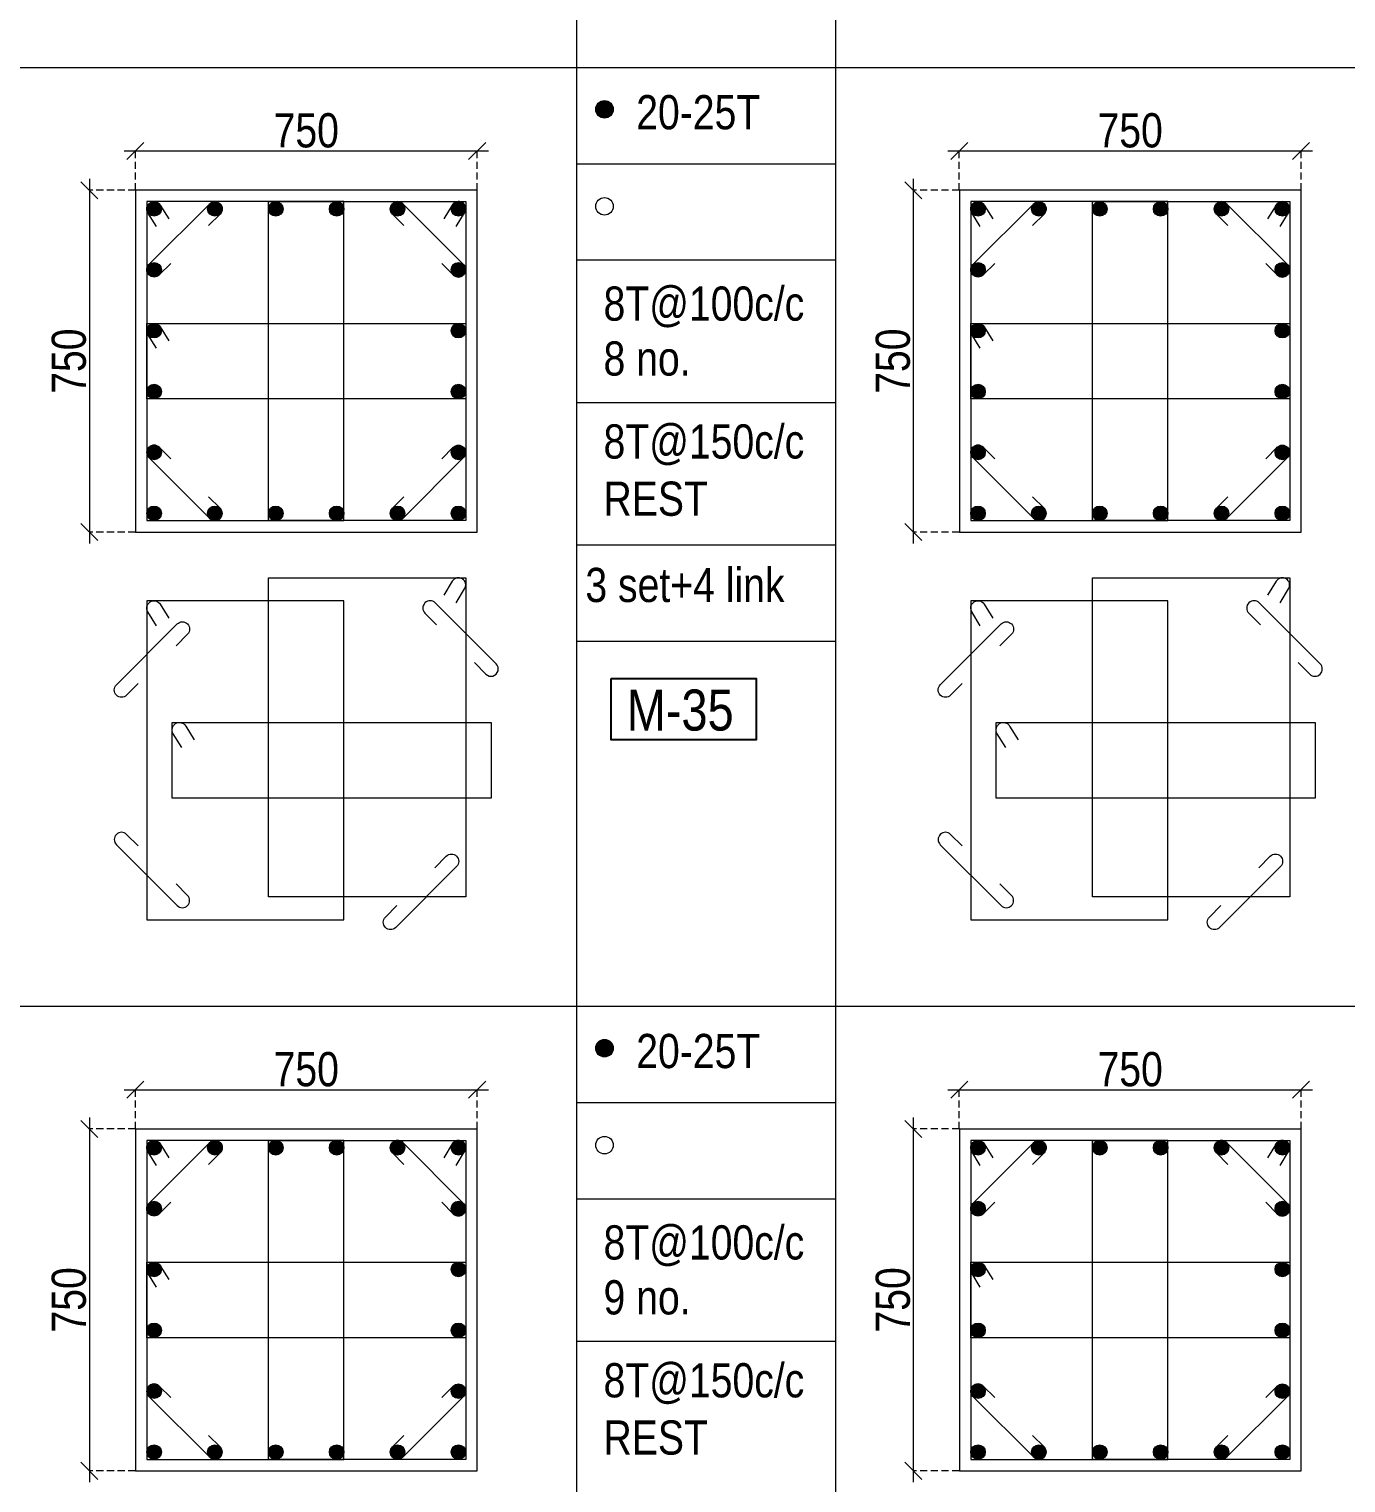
# Model space of a CAD drawing. Header units: millimetres. Extents: x 1112055 to 3390982, y -148532 to 766891.
# Drawn here: x 2195859 to 2207420, y 345047 to 357806 of the extents above; entities that cross this region are included whole.
import ezdxf
from ezdxf.enums import TextEntityAlignment as Align

# ---------------------------------------------------------------- set-up
doc = ezdxf.new("R2010")
doc.units = ezdxf.units.MM
doc.header["$PDMODE"] = 35
doc.header["$PDSIZE"] = -25
doc.linetypes.add('DASHED2', pattern=[0.375, 0.25, -0.125])
doc.linetypes.add('Hidden', pattern=[9.525, 6.35, -3.175])
for name, color, linetype, lineweight in [('B COL. SIZE DIM', 220, 'Continuous', 25), ('B COLSCH', 204, 'Continuous', 20), ('B COLUMN', 1, 'Hidden', 9), ('B STEEL', 34, 'Continuous', 15)]:
    doc.layers.add(name, color=color, linetype=linetype, lineweight=lineweight)
doc.layers.add('B TEXT', color=7, linetype='Continuous')
doc.styles.add('dim inside', font='romans.shx', dxfattribs={"width": 0.8, "height": 125})
doc.styles.add('SWINC', font='swissc.ttf')
doc.dimstyles.new('dim inside', dxfattribs={"dimtxt": 125, "dimasz": 100, "dimexe": 0, "dimexo": 0, "dimgap": 10, "dimtad": 0, "dimdec": 0, "dimzin": 0, "dimdsep": 46, "dimtxsty": 'dim inside', "dimblk": 'SMALL', "dimcen": 0.09, "dimadec": 0, "dimazin": 0, "dimtfac": 1, "dimtdec": 0, "dimtofl": 0, "dimtmove": 0, "dimatfit": 3, "dimfxl": 1, "dimtolj": 1, "dimtzin": 0, "dimarcsym": 2})

# ---------------------------------------------------------------- blocks, each defined once
blk = doc.blocks.new('_Oblique')
at = {"color": 0, "linetype": 'ByBlock', "lineweight": -2}
blk.add_line((-0.5, -0.5), (0.5, 0.5), dxfattribs=at)
blk = doc.blocks.new('*D1192')
at = {"layer": 'B COL. SIZE DIM', "color": 250, "lineweight": 9, "ltscale": 250, "transparency": 16777216}
blk.add_line((2196693, 348498), (2199893, 348498), dxfattribs=at)
at = {"layer": 'B COL. SIZE DIM', "color": 250, "linetype": 'DASHED2', "lineweight": 9, "ltscale": 250, "transparency": 16777216}
for p, q in [((2196793, 348153), (2196793, 348498)), ((2199793, 348153), (2199793, 348498))]:
    blk.add_line(p, q, dxfattribs=at)
at = {"layer": 'Defpoints', "color": 0, "ltscale": 250, "transparency": 16777216}
for p in [(2199793, 348498), (2196793, 348153), (2199793, 348153)]:
    blk.add_point(p, dxfattribs=at)
at = {"layer": 'B COL. SIZE DIM', "color": 250, "lineweight": 9, "ltscale": 250, "transparency": 16777216, "xscale": 150, "yscale": 150, "zscale": 150, "rotation": 180}
blk.add_blockref('_Oblique', (2196793, 348498), dxfattribs=at)
at = {"layer": 'B COL. SIZE DIM', "color": 250, "lineweight": 9, "ltscale": 250, "transparency": 16777216, "xscale": 150, "yscale": 150, "zscale": 150}
blk.add_blockref('_Oblique', (2199793, 348498), dxfattribs=at)
at = {"layer": 'B COL. SIZE DIM', "color": 6, "ltscale": 250, "transparency": 16777216, "insert": (2198293, 348676), "char_height": 300, "attachment_point": 5, "style": 'SWINC'}
blk.add_mtext('\\A1;750', dxfattribs=at)
blk = doc.blocks.new('*D1193')
at = {"layer": 'B COL. SIZE DIM', "color": 250, "lineweight": 9, "ltscale": 250, "transparency": 16777216}
blk.add_line((2196389, 348253), (2196389, 345053), dxfattribs=at)
at = {"layer": 'B COL. SIZE DIM', "color": 250, "linetype": 'DASHED2', "lineweight": 9, "ltscale": 250, "transparency": 16777216}
for p, q in [((2196793, 348153), (2196389, 348153)), ((2196793, 345153), (2196389, 345153))]:
    blk.add_line(p, q, dxfattribs=at)
at = {"layer": 'Defpoints', "color": 0, "ltscale": 250, "transparency": 16777216}
for p in [(2196793, 348153), (2196389, 345153), (2196793, 345153)]:
    blk.add_point(p, dxfattribs=at)
at = {"layer": 'B COL. SIZE DIM', "color": 250, "lineweight": 9, "ltscale": 250, "transparency": 16777216, "xscale": 150, "yscale": 150, "zscale": 150}
for p, rotation in [((2196389, 348153), 90), ((2196389, 345153), 270)]:
    blk.add_blockref('_Oblique', p, dxfattribs=dict(at, rotation=rotation))
at = {"layer": 'B COL. SIZE DIM', "color": 6, "ltscale": 250, "transparency": 16777216, "insert": (2196210, 346653), "char_height": 300, "attachment_point": 5, "rotation": 90, "style": 'SWINC'}
blk.add_mtext('\\A1;750', dxfattribs=at)
blk = doc.blocks.new('*D1202')
at = {"layer": 'B COL. SIZE DIM', "color": 250, "lineweight": 9, "ltscale": 250, "transparency": 16777216}
blk.add_line((2196693, 356737), (2199893, 356737), dxfattribs=at)
at = {"layer": 'B COL. SIZE DIM', "color": 250, "linetype": 'DASHED2', "lineweight": 9, "ltscale": 250, "transparency": 16777216}
for p, q in [((2196793, 356392), (2196793, 356737)), ((2199793, 356392), (2199793, 356737))]:
    blk.add_line(p, q, dxfattribs=at)
at = {"layer": 'Defpoints', "color": 0, "ltscale": 250, "transparency": 16777216}
for p in [(2199793, 356737), (2196793, 356392), (2199793, 356392)]:
    blk.add_point(p, dxfattribs=at)
at = {"layer": 'B COL. SIZE DIM', "color": 250, "lineweight": 9, "ltscale": 250, "transparency": 16777216, "xscale": 150, "yscale": 150, "zscale": 150, "rotation": 180}
blk.add_blockref('_Oblique', (2196793, 356737), dxfattribs=at)
at = {"layer": 'B COL. SIZE DIM', "color": 250, "lineweight": 9, "ltscale": 250, "transparency": 16777216, "xscale": 150, "yscale": 150, "zscale": 150}
blk.add_blockref('_Oblique', (2199793, 356737), dxfattribs=at)
at = {"layer": 'B COL. SIZE DIM', "color": 6, "ltscale": 250, "transparency": 16777216, "insert": (2198293, 356916), "char_height": 300, "attachment_point": 5, "style": 'SWINC'}
blk.add_mtext('\\A1;750', dxfattribs=at)
blk = doc.blocks.new('*D1203')
at = {"layer": 'B COL. SIZE DIM', "color": 250, "lineweight": 9, "ltscale": 250, "transparency": 16777216}
blk.add_line((2196389, 356492), (2196389, 353292), dxfattribs=at)
at = {"layer": 'B COL. SIZE DIM', "color": 250, "linetype": 'DASHED2', "lineweight": 9, "ltscale": 250, "transparency": 16777216}
for p, q in [((2196793, 356392), (2196389, 356392)), ((2196793, 353392), (2196389, 353392))]:
    blk.add_line(p, q, dxfattribs=at)
at = {"layer": 'Defpoints', "color": 0, "ltscale": 250, "transparency": 16777216}
for p in [(2196793, 356392), (2196389, 353392), (2196793, 353392)]:
    blk.add_point(p, dxfattribs=at)
at = {"layer": 'B COL. SIZE DIM', "color": 250, "lineweight": 9, "ltscale": 250, "transparency": 16777216, "xscale": 150, "yscale": 150, "zscale": 150}
for p, rotation in [((2196389, 356392), 90), ((2196389, 353392), 270)]:
    blk.add_blockref('_Oblique', p, dxfattribs=dict(at, rotation=rotation))
at = {"layer": 'B COL. SIZE DIM', "color": 6, "ltscale": 250, "transparency": 16777216, "insert": (2196210, 354892), "char_height": 300, "attachment_point": 5, "rotation": 90, "style": 'SWINC'}
blk.add_mtext('\\A1;750', dxfattribs=at)
blk = doc.blocks.new('*D1224')
at = {"layer": 'B COL. SIZE DIM', "color": 250, "lineweight": 9, "ltscale": 250, "transparency": 16777216}
blk.add_line((2203926, 348498), (2207126, 348498), dxfattribs=at)
at = {"layer": 'B COL. SIZE DIM', "color": 250, "linetype": 'DASHED2', "lineweight": 9, "ltscale": 250, "transparency": 16777216}
for p, q in [((2204026, 348153), (2204026, 348498)), ((2207026, 348153), (2207026, 348498))]:
    blk.add_line(p, q, dxfattribs=at)
at = {"layer": 'Defpoints', "color": 0, "ltscale": 250, "transparency": 16777216}
for p in [(2207026, 348498), (2204026, 348153), (2207026, 348153)]:
    blk.add_point(p, dxfattribs=at)
at = {"layer": 'B COL. SIZE DIM', "color": 250, "lineweight": 9, "ltscale": 250, "transparency": 16777216, "xscale": 150, "yscale": 150, "zscale": 150, "rotation": 180}
blk.add_blockref('_Oblique', (2204026, 348498), dxfattribs=at)
at = {"layer": 'B COL. SIZE DIM', "color": 250, "lineweight": 9, "ltscale": 250, "transparency": 16777216, "xscale": 150, "yscale": 150, "zscale": 150}
blk.add_blockref('_Oblique', (2207026, 348498), dxfattribs=at)
at = {"layer": 'B COL. SIZE DIM', "color": 6, "ltscale": 250, "transparency": 16777216, "insert": (2205526, 348676), "char_height": 300, "attachment_point": 5, "style": 'SWINC'}
blk.add_mtext('\\A1;750', dxfattribs=at)
blk = doc.blocks.new('*D1225')
at = {"layer": 'B COL. SIZE DIM', "color": 250, "lineweight": 9, "ltscale": 250, "transparency": 16777216}
blk.add_line((2203622, 348253), (2203622, 345053), dxfattribs=at)
at = {"layer": 'B COL. SIZE DIM', "color": 250, "linetype": 'DASHED2', "lineweight": 9, "ltscale": 250, "transparency": 16777216}
for p, q in [((2204026, 348153), (2203622, 348153)), ((2204026, 345153), (2203622, 345153))]:
    blk.add_line(p, q, dxfattribs=at)
at = {"layer": 'Defpoints', "color": 0, "ltscale": 250, "transparency": 16777216}
for p in [(2204026, 348153), (2203622, 345153), (2204026, 345153)]:
    blk.add_point(p, dxfattribs=at)
at = {"layer": 'B COL. SIZE DIM', "color": 250, "lineweight": 9, "ltscale": 250, "transparency": 16777216, "xscale": 150, "yscale": 150, "zscale": 150}
for p, rotation in [((2203622, 348153), 90), ((2203622, 345153), 270)]:
    blk.add_blockref('_Oblique', p, dxfattribs=dict(at, rotation=rotation))
at = {"layer": 'B COL. SIZE DIM', "color": 6, "ltscale": 250, "transparency": 16777216, "insert": (2203444, 346653), "char_height": 300, "attachment_point": 5, "rotation": 90, "style": 'SWINC'}
blk.add_mtext('\\A1;750', dxfattribs=at)
blk = doc.blocks.new('*D1214')
at = {"layer": 'B COL. SIZE DIM', "color": 250, "lineweight": 9, "ltscale": 250, "transparency": 16777216}
blk.add_line((2203926, 356737), (2207126, 356737), dxfattribs=at)
at = {"layer": 'B COL. SIZE DIM', "color": 250, "linetype": 'DASHED2', "lineweight": 9, "ltscale": 250, "transparency": 16777216}
for p, q in [((2204026, 356392), (2204026, 356737)), ((2207026, 356392), (2207026, 356737))]:
    blk.add_line(p, q, dxfattribs=at)
at = {"layer": 'Defpoints', "color": 0, "ltscale": 250, "transparency": 16777216}
for p in [(2207026, 356737), (2204026, 356392), (2207026, 356392)]:
    blk.add_point(p, dxfattribs=at)
at = {"layer": 'B COL. SIZE DIM', "color": 250, "lineweight": 9, "ltscale": 250, "transparency": 16777216, "xscale": 150, "yscale": 150, "zscale": 150, "rotation": 180}
blk.add_blockref('_Oblique', (2204026, 356737), dxfattribs=at)
at = {"layer": 'B COL. SIZE DIM', "color": 250, "lineweight": 9, "ltscale": 250, "transparency": 16777216, "xscale": 150, "yscale": 150, "zscale": 150}
blk.add_blockref('_Oblique', (2207026, 356737), dxfattribs=at)
at = {"layer": 'B COL. SIZE DIM', "color": 6, "ltscale": 250, "transparency": 16777216, "insert": (2205526, 356916), "char_height": 300, "attachment_point": 5, "style": 'SWINC'}
blk.add_mtext('\\A1;750', dxfattribs=at)
blk = doc.blocks.new('*D1215')
at = {"layer": 'B COL. SIZE DIM', "color": 250, "lineweight": 9, "ltscale": 250, "transparency": 16777216}
blk.add_line((2203622, 356492), (2203622, 353292), dxfattribs=at)
at = {"layer": 'B COL. SIZE DIM', "color": 250, "linetype": 'DASHED2', "lineweight": 9, "ltscale": 250, "transparency": 16777216}
for p, q in [((2204026, 356392), (2203622, 356392)), ((2204026, 353392), (2203622, 353392))]:
    blk.add_line(p, q, dxfattribs=at)
at = {"layer": 'Defpoints', "color": 0, "ltscale": 250, "transparency": 16777216}
for p in [(2204026, 356392), (2203622, 353392), (2204026, 353392)]:
    blk.add_point(p, dxfattribs=at)
at = {"layer": 'B COL. SIZE DIM', "color": 250, "lineweight": 9, "ltscale": 250, "transparency": 16777216, "xscale": 150, "yscale": 150, "zscale": 150}
for p, rotation in [((2203622, 356392), 90), ((2203622, 353392), 270)]:
    blk.add_blockref('_Oblique', p, dxfattribs=dict(at, rotation=rotation))
at = {"layer": 'B COL. SIZE DIM', "color": 6, "ltscale": 250, "transparency": 16777216, "insert": (2203444, 354892), "char_height": 300, "attachment_point": 5, "rotation": 90, "style": 'SWINC'}
blk.add_mtext('\\A1;750', dxfattribs=at)

msp = doc.modelspace()

# ---------------------------------------------------------------- hatches: boundary and pattern name
at = {"layer": 'B STEEL', "lineweight": 9, "ltscale": 0.5}
h = msp.add_hatch(color=34, dxfattribs=at)
edge = h.paths.add_edge_path()
edge.add_arc((2200911.2, 357101.6), 76.8, 0, 360)
h = msp.add_hatch(color=34, dxfattribs=at)
edge = h.paths.add_edge_path()
edge.add_arc((2196956.8, 356228.4), 64, 0, 360)
at = {"layer": 'B STEEL'}
h = msp.add_hatch(color=34, dxfattribs=at)
edge = h.paths.add_edge_path()
edge.add_arc((2197491.2, 356228.4), 64, 0, 360)
h = msp.add_hatch(color=34, dxfattribs=at)
edge = h.paths.add_edge_path()
edge.add_arc((2198025.6, 356228.4), 64, 0, 360)
h = msp.add_hatch(color=34, dxfattribs=at)
edge = h.paths.add_edge_path()
edge.add_arc((2198560, 356228.4), 64, 0, 360)
h = msp.add_hatch(color=34, dxfattribs=at)
edge = h.paths.add_edge_path()
edge.add_arc((2199094.4, 356228.4), 64, 0, 360)
at = {"layer": 'B STEEL', "lineweight": 9, "ltscale": 0.5}
h = msp.add_hatch(color=34, dxfattribs=at)
edge = h.paths.add_edge_path()
edge.add_arc((2199628.8, 356228.4), 64, 180, 540, ccw=False)
h = msp.add_hatch(color=34, dxfattribs=at)
edge = h.paths.add_edge_path()
edge.add_arc((2204190.3, 356228.4), 64, 0, 360)
at = {"layer": 'B STEEL'}
h = msp.add_hatch(color=34, dxfattribs=at)
edge = h.paths.add_edge_path()
edge.add_arc((2204724.7, 356228.4), 64, 0, 360)
h = msp.add_hatch(color=34, dxfattribs=at)
edge = h.paths.add_edge_path()
edge.add_arc((2205259.1, 356228.4), 64, 0, 360)
h = msp.add_hatch(color=34, dxfattribs=at)
edge = h.paths.add_edge_path()
edge.add_arc((2205793.5, 356228.4), 64, 0, 360)
h = msp.add_hatch(color=34, dxfattribs=at)
edge = h.paths.add_edge_path()
edge.add_arc((2206327.9, 356228.4), 64, 0, 360)
at = {"layer": 'B STEEL', "lineweight": 9, "ltscale": 0.5}
h = msp.add_hatch(color=34, dxfattribs=at)
edge = h.paths.add_edge_path()
edge.add_arc((2206862.3, 356228.4), 64, 180, 540, ccw=False)
at = {"layer": 'B STEEL'}
h = msp.add_hatch(color=34, dxfattribs=at)
edge = h.paths.add_edge_path()
edge.add_arc((2196956.8, 355694), 64, 0, 360)
h = msp.add_hatch(color=34, dxfattribs=at)
edge = h.paths.add_edge_path()
edge.add_arc((2199628.8, 355694), 64, 0, 360)
h = msp.add_hatch(color=34, dxfattribs=at)
edge = h.paths.add_edge_path()
edge.add_arc((2204190.3, 355694), 64, 0, 360)
h = msp.add_hatch(color=34, dxfattribs=at)
edge = h.paths.add_edge_path()
edge.add_arc((2206862.3, 355694), 64, 0, 360)
h = msp.add_hatch(color=34, dxfattribs=at)
edge = h.paths.add_edge_path()
edge.add_arc((2196956.8, 355159.6), 64, 0, 360)
h = msp.add_hatch(color=34, dxfattribs=at)
edge = h.paths.add_edge_path()
edge.add_arc((2199628.8, 355159.6), 64, 0, 360)
h = msp.add_hatch(color=34, dxfattribs=at)
edge = h.paths.add_edge_path()
edge.add_arc((2204190.3, 355159.6), 64, 0, 360)
h = msp.add_hatch(color=34, dxfattribs=at)
edge = h.paths.add_edge_path()
edge.add_arc((2206862.3, 355159.6), 64, 0, 360)
h = msp.add_hatch(color=34, dxfattribs=at)
edge = h.paths.add_edge_path()
edge.add_arc((2196956.8, 354625.2), 64, 0, 360)
h = msp.add_hatch(color=34, dxfattribs=at)
edge = h.paths.add_edge_path()
edge.add_arc((2199628.8, 354625.2), 64, 0, 360)
h = msp.add_hatch(color=34, dxfattribs=at)
edge = h.paths.add_edge_path()
edge.add_arc((2204190.3, 354625.2), 64, 0, 360)
h = msp.add_hatch(color=34, dxfattribs=at)
edge = h.paths.add_edge_path()
edge.add_arc((2206862.3, 354625.2), 64, 0, 360)
h = msp.add_hatch(color=34, dxfattribs=at)
edge = h.paths.add_edge_path()
edge.add_arc((2196956.8, 354090.8), 64, 0, 360)
h = msp.add_hatch(color=34, dxfattribs=at)
edge = h.paths.add_edge_path()
edge.add_arc((2199628.8, 354090.8), 64, 0, 360)
h = msp.add_hatch(color=34, dxfattribs=at)
edge = h.paths.add_edge_path()
edge.add_arc((2204190.3, 354090.8), 64, 0, 360)
h = msp.add_hatch(color=34, dxfattribs=at)
edge = h.paths.add_edge_path()
edge.add_arc((2206862.3, 354090.8), 64, 0, 360)
at = {"layer": 'B STEEL', "lineweight": 9, "ltscale": 0.5}
h = msp.add_hatch(color=34, dxfattribs=at)
edge = h.paths.add_edge_path()
edge.add_arc((2196956.8, 353556.4), 64, 0, 360, ccw=False)
at = {"layer": 'B STEEL'}
h = msp.add_hatch(color=34, dxfattribs=at)
edge = h.paths.add_edge_path()
edge.add_arc((2197491.2, 353556.4), 64, 0, 360)
h = msp.add_hatch(color=34, dxfattribs=at)
edge = h.paths.add_edge_path()
edge.add_arc((2198025.6, 353556.4), 64, 0, 360)
h = msp.add_hatch(color=34, dxfattribs=at)
edge = h.paths.add_edge_path()
edge.add_arc((2198560, 353556.4), 64, 0, 360)
h = msp.add_hatch(color=34, dxfattribs=at)
edge = h.paths.add_edge_path()
edge.add_arc((2199094.4, 353556.4), 64, 0, 360)
at = {"layer": 'B STEEL', "lineweight": 9, "ltscale": 0.5}
h = msp.add_hatch(color=34, dxfattribs=at)
edge = h.paths.add_edge_path()
edge.add_arc((2199628.8, 353556.4), 64, -180, 180)
h = msp.add_hatch(color=34, dxfattribs=at)
edge = h.paths.add_edge_path()
edge.add_arc((2204190.3, 353556.4), 64, 0, 360, ccw=False)
at = {"layer": 'B STEEL'}
h = msp.add_hatch(color=34, dxfattribs=at)
edge = h.paths.add_edge_path()
edge.add_arc((2204724.7, 353556.4), 64, 0, 360)
h = msp.add_hatch(color=34, dxfattribs=at)
edge = h.paths.add_edge_path()
edge.add_arc((2205259.1, 353556.4), 64, 0, 360)
h = msp.add_hatch(color=34, dxfattribs=at)
edge = h.paths.add_edge_path()
edge.add_arc((2205793.5, 353556.4), 64, 0, 360)
h = msp.add_hatch(color=34, dxfattribs=at)
edge = h.paths.add_edge_path()
edge.add_arc((2206327.9, 353556.4), 64, 0, 360)
at = {"layer": 'B STEEL', "lineweight": 9, "ltscale": 0.5}
h = msp.add_hatch(color=34, dxfattribs=at)
edge = h.paths.add_edge_path()
edge.add_arc((2206862.3, 353556.4), 64, -180, 180)
h = msp.add_hatch(color=34, dxfattribs=at)
edge = h.paths.add_edge_path()
edge.add_arc((2200911.2, 348861.8), 76.8, 0, 360)
h = msp.add_hatch(color=34, dxfattribs=at)
edge = h.paths.add_edge_path()
edge.add_arc((2196956.8, 347988.6), 64, 0, 360)
at = {"layer": 'B STEEL'}
h = msp.add_hatch(color=34, dxfattribs=at)
edge = h.paths.add_edge_path()
edge.add_arc((2197491.2, 347988.6), 64, 0, 360)
h = msp.add_hatch(color=34, dxfattribs=at)
edge = h.paths.add_edge_path()
edge.add_arc((2198025.6, 347988.6), 64, 0, 360)
h = msp.add_hatch(color=34, dxfattribs=at)
edge = h.paths.add_edge_path()
edge.add_arc((2198560, 347988.6), 64, 0, 360)
h = msp.add_hatch(color=34, dxfattribs=at)
edge = h.paths.add_edge_path()
edge.add_arc((2199094.4, 347988.6), 64, 0, 360)
at = {"layer": 'B STEEL', "lineweight": 9, "ltscale": 0.5}
h = msp.add_hatch(color=34, dxfattribs=at)
edge = h.paths.add_edge_path()
edge.add_arc((2199628.8, 347988.6), 64, 180, 540, ccw=False)
h = msp.add_hatch(color=34, dxfattribs=at)
edge = h.paths.add_edge_path()
edge.add_arc((2204190.3, 347988.6), 64, 0, 360)
at = {"layer": 'B STEEL'}
h = msp.add_hatch(color=34, dxfattribs=at)
edge = h.paths.add_edge_path()
edge.add_arc((2204724.7, 347988.6), 64, 0, 360)
h = msp.add_hatch(color=34, dxfattribs=at)
edge = h.paths.add_edge_path()
edge.add_arc((2205259.1, 347988.6), 64, 0, 360)
h = msp.add_hatch(color=34, dxfattribs=at)
edge = h.paths.add_edge_path()
edge.add_arc((2205793.5, 347988.6), 64, 0, 360)
h = msp.add_hatch(color=34, dxfattribs=at)
edge = h.paths.add_edge_path()
edge.add_arc((2206327.9, 347988.6), 64, 0, 360)
at = {"layer": 'B STEEL', "lineweight": 9, "ltscale": 0.5}
h = msp.add_hatch(color=34, dxfattribs=at)
edge = h.paths.add_edge_path()
edge.add_arc((2206862.3, 347988.6), 64, 180, 540, ccw=False)
at = {"layer": 'B STEEL'}
h = msp.add_hatch(color=34, dxfattribs=at)
edge = h.paths.add_edge_path()
edge.add_arc((2196956.8, 347454.2), 64, 0, 360)
h = msp.add_hatch(color=34, dxfattribs=at)
edge = h.paths.add_edge_path()
edge.add_arc((2199628.8, 347454.2), 64, 0, 360)
h = msp.add_hatch(color=34, dxfattribs=at)
edge = h.paths.add_edge_path()
edge.add_arc((2204190.3, 347454.2), 64, 0, 360)
h = msp.add_hatch(color=34, dxfattribs=at)
edge = h.paths.add_edge_path()
edge.add_arc((2206862.3, 347454.2), 64, 0, 360)
h = msp.add_hatch(color=34, dxfattribs=at)
edge = h.paths.add_edge_path()
edge.add_arc((2196956.8, 346919.8), 64, 0, 360)
h = msp.add_hatch(color=34, dxfattribs=at)
edge = h.paths.add_edge_path()
edge.add_arc((2199628.8, 346919.8), 64, 0, 360)
h = msp.add_hatch(color=34, dxfattribs=at)
edge = h.paths.add_edge_path()
edge.add_arc((2204190.3, 346919.8), 64, 0, 360)
h = msp.add_hatch(color=34, dxfattribs=at)
edge = h.paths.add_edge_path()
edge.add_arc((2206862.3, 346919.8), 64, 0, 360)
h = msp.add_hatch(color=34, dxfattribs=at)
edge = h.paths.add_edge_path()
edge.add_arc((2196956.8, 346385.4), 64, 0, 360)
h = msp.add_hatch(color=34, dxfattribs=at)
edge = h.paths.add_edge_path()
edge.add_arc((2199628.8, 346385.4), 64, 0, 360)
h = msp.add_hatch(color=34, dxfattribs=at)
edge = h.paths.add_edge_path()
edge.add_arc((2204190.3, 346385.4), 64, 0, 360)
h = msp.add_hatch(color=34, dxfattribs=at)
edge = h.paths.add_edge_path()
edge.add_arc((2206862.3, 346385.4), 64, 0, 360)
h = msp.add_hatch(color=34, dxfattribs=at)
edge = h.paths.add_edge_path()
edge.add_arc((2196956.8, 345851), 64, 0, 360)
h = msp.add_hatch(color=34, dxfattribs=at)
edge = h.paths.add_edge_path()
edge.add_arc((2199628.8, 345851), 64, 0, 360)
h = msp.add_hatch(color=34, dxfattribs=at)
edge = h.paths.add_edge_path()
edge.add_arc((2204190.3, 345851), 64, 0, 360)
h = msp.add_hatch(color=34, dxfattribs=at)
edge = h.paths.add_edge_path()
edge.add_arc((2206862.3, 345851), 64, 0, 360)
at = {"layer": 'B STEEL', "lineweight": 9, "ltscale": 0.5}
h = msp.add_hatch(color=34, dxfattribs=at)
edge = h.paths.add_edge_path()
edge.add_arc((2196956.8, 345316.6), 64, 0, 360, ccw=False)
at = {"layer": 'B STEEL'}
h = msp.add_hatch(color=34, dxfattribs=at)
edge = h.paths.add_edge_path()
edge.add_arc((2197491.2, 345316.6), 64, 0, 360)
h = msp.add_hatch(color=34, dxfattribs=at)
edge = h.paths.add_edge_path()
edge.add_arc((2198025.6, 345316.6), 64, 0, 360)
h = msp.add_hatch(color=34, dxfattribs=at)
edge = h.paths.add_edge_path()
edge.add_arc((2198560, 345316.6), 64, 0, 360)
h = msp.add_hatch(color=34, dxfattribs=at)
edge = h.paths.add_edge_path()
edge.add_arc((2199094.4, 345316.6), 64, 0, 360)
at = {"layer": 'B STEEL', "lineweight": 9, "ltscale": 0.5}
h = msp.add_hatch(color=34, dxfattribs=at)
edge = h.paths.add_edge_path()
edge.add_arc((2199628.8, 345316.6), 64, -180, 180)
h = msp.add_hatch(color=34, dxfattribs=at)
edge = h.paths.add_edge_path()
edge.add_arc((2204190.3, 345316.6), 64, 0, 360, ccw=False)
at = {"layer": 'B STEEL'}
h = msp.add_hatch(color=34, dxfattribs=at)
edge = h.paths.add_edge_path()
edge.add_arc((2204724.7, 345316.6), 64, 0, 360)
h = msp.add_hatch(color=34, dxfattribs=at)
edge = h.paths.add_edge_path()
edge.add_arc((2205259.1, 345316.6), 64, 0, 360)
h = msp.add_hatch(color=34, dxfattribs=at)
edge = h.paths.add_edge_path()
edge.add_arc((2205793.5, 345316.6), 64, 0, 360)
h = msp.add_hatch(color=34, dxfattribs=at)
edge = h.paths.add_edge_path()
edge.add_arc((2206327.9, 345316.6), 64, 0, 360)
at = {"layer": 'B STEEL', "lineweight": 9, "ltscale": 0.5}
h = msp.add_hatch(color=34, dxfattribs=at)
edge = h.paths.add_edge_path()
edge.add_arc((2206862.3, 345316.6), 64, -180, 180)

# ---------------------------------------------------------------- linework, layer by layer
at = {"layer": 'B COLSCH', "color": 250, "lineweight": 0}
for p, q in [((2200664.9, 382189.4), (2200664.9, 332750.4)), ((2202939.3, 382189.4), (2202939.3, 323875.2)), ((2087620, 357469.9), (2216655.7, 357469.9)), ((2200664.9, 356624.9), (2202939.3, 356624.9)), ((2200664.9, 355779.9), (2202939.3, 355779.9)), ((2200664.9, 354530.1), (2202939.3, 354530.1)), ((2200664.9, 353280.4), (2202939.3, 353280.4)), ((2200664.9, 352435.4), (2202939.3, 352435.4)), ((2087620, 349230.1), (2216655.7, 349230.1)), ((2200664.9, 348385.1), (2202939.3, 348385.1)), ((2200664.9, 347540.1), (2202939.3, 347540.1)), ((2200664.9, 346290.3), (2202939.3, 346290.3))]:
    msp.add_line(p, q, dxfattribs=at)
at = {"layer": 'B COLUMN', "color": 1, "linetype": 'ByBlock', "lineweight": 20}
for points in [[(2196792.8, 353392.4), (2199792.8, 353392.4), (2199792.8, 356392.4), (2196792.8, 356392.4)], [(2204026.3, 353392.4), (2207026.3, 353392.4), (2207026.3, 356392.4), (2204026.3, 356392.4)], [(2196792.8, 345152.6), (2199792.8, 345152.6), (2199792.8, 348152.6), (2196792.8, 348152.6)], [(2204026.3, 345152.6), (2207026.3, 345152.6), (2207026.3, 348152.6), (2204026.3, 348152.6)]]:
    msp.add_lwpolyline(points, close=True, dxfattribs=at)
at = {"layer": 'B STEEL', "color": 34, "lineweight": 9, "ltscale": 0.5}
for points in [[(2196892.8, 353492.4), (2198624, 353492.4), (2198624, 356292.4), (2196892.8, 356292.4)], [(2199692.8, 353492.4), (2197961.6, 353492.4), (2197961.6, 356292.4), (2199692.8, 356292.4)], [(2204126.3, 353492.4), (2205857.5, 353492.4), (2205857.5, 356292.4), (2204126.3, 356292.4)], [(2206926.3, 353492.4), (2205195.1, 353492.4), (2205195.1, 356292.4), (2206926.3, 356292.4)], [(2196892.8, 355223.6), (2199692.8, 355223.6), (2199692.8, 354561.2), (2196892.8, 354561.2)], [(2204126.3, 355223.6), (2206926.3, 355223.6), (2206926.3, 354561.2), (2204126.3, 354561.2)], [(2199692.8, 350191.2), (2197961.6, 350191.2), (2197961.6, 352991.2), (2199692.8, 352991.2)], [(2206926.3, 350191.2), (2205195.1, 350191.2), (2205195.1, 352991.2), (2206926.3, 352991.2)], [(2196892.8, 349988.9), (2198624, 349988.9), (2198624, 352788.9), (2196892.8, 352788.9)], [(2204126.3, 349988.9), (2205857.5, 349988.9), (2205857.5, 352788.9), (2204126.3, 352788.9)], [(2197115.9, 351720.1), (2199915.9, 351720.1), (2199915.9, 351057.6), (2197115.9, 351057.6)], [(2204349.5, 351720.1), (2207149.5, 351720.1), (2207149.5, 351057.6), (2204349.5, 351057.6)], [(2196892.8, 345252.6), (2198624, 345252.6), (2198624, 348052.6), (2196892.8, 348052.6)], [(2199692.8, 345252.6), (2197961.6, 345252.6), (2197961.6, 348052.6), (2199692.8, 348052.6)], [(2204126.3, 345252.6), (2205857.5, 345252.6), (2205857.5, 348052.6), (2204126.3, 348052.6)], [(2206926.3, 345252.6), (2205195.1, 345252.6), (2205195.1, 348052.6), (2206926.3, 348052.6)], [(2196892.8, 346983.8), (2199692.8, 346983.8), (2199692.8, 346321.4), (2196892.8, 346321.4)], [(2204126.3, 346983.8), (2206926.3, 346983.8), (2206926.3, 346321.4), (2204126.3, 346321.4)]]:
    msp.add_lwpolyline(points, close=True, dxfattribs=at)
for points in [[(2196977, 356073.4), (2196902.3, 356194.9, -1), (2197011.3, 356262), (2197086.1, 356140.5)], [(2197102.9, 355749.6), (2197002.1, 355648.8, -1), (2196911.5, 355739.3), (2197445.9, 356273.7, -1), (2197536.5, 356183.1), (2197435.6, 356082.3)], [(2199482.6, 355749.6), (2199583.5, 355648.8, 1), (2199674, 355739.3), (2199139.6, 356273.7, 1), (2199049.1, 356183.1), (2199150, 356082.3)], [(2199608.5, 356073.4), (2199683.3, 356194.9, 1), (2199574.2, 356262), (2199499.5, 356140.5)], [(2204210.6, 356073.4), (2204135.8, 356194.9, -1), (2204244.9, 356262), (2204319.6, 356140.5)], [(2204336.5, 355749.6), (2204235.6, 355648.8, -1), (2204145.1, 355739.3), (2204679.5, 356273.7, -1), (2204770, 356183.1), (2204669.1, 356082.3)], [(2206716.2, 355749.6), (2206817, 355648.8, 1), (2206907.6, 355739.3), (2206373.2, 356273.7, 1), (2206282.6, 356183.1), (2206383.5, 356082.3)], [(2206842.1, 356073.4), (2206916.8, 356194.9, 1), (2206807.8, 356262), (2206733, 356140.5)], [(2196977, 355004.6), (2196902.3, 355126.1, -1), (2197011.3, 355193.2), (2197086.1, 355071.7)], [(2204210.6, 355004.6), (2204135.8, 355126.1, -1), (2204244.9, 355193.2), (2204319.6, 355071.7)], [(2197102.9, 354035.2), (2197002.1, 354136.1, 1), (2196911.5, 354045.6), (2197445.9, 353511.2, 1), (2197536.5, 353601.7), (2197435.6, 353702.6)], [(2199482.6, 354035.2), (2199583.5, 354136.1, -1), (2199674, 354045.6), (2199139.6, 353511.2, -1), (2199049.1, 353601.7), (2199150, 353702.6)], [(2204336.5, 354035.2), (2204235.6, 354136.1, 1), (2204145.1, 354045.6), (2204679.5, 353511.2, 1), (2204770, 353601.7), (2204669.1, 353702.6)], [(2206716.2, 354035.2), (2206817, 354136.1, -1), (2206907.6, 354045.6), (2206373.2, 353511.2, -1), (2206282.6, 353601.7), (2206383.5, 353702.6)], [(2199608.5, 352772.2), (2199683.3, 352893.7, 1), (2199574.2, 352960.8), (2199499.5, 352839.3)], [(2206842.1, 352772.2), (2206916.8, 352893.7, 1), (2206807.8, 352960.8), (2206733, 352839.3)], [(2196977, 352569.8), (2196902.3, 352691.3, -1), (2197011.3, 352758.4), (2197086.1, 352636.9)], [(2199768.6, 352246), (2199869.4, 352145.2, 1), (2199960, 352235.7), (2199425.6, 352770.1, 1), (2199335, 352679.6), (2199435.9, 352578.7)], [(2204210.6, 352569.8), (2204135.8, 352691.3, -1), (2204244.9, 352758.4), (2204319.6, 352636.9)], [(2207002.1, 352246), (2207103, 352145.2, 1), (2207193.5, 352235.7), (2206659.1, 352770.1, 1), (2206568.6, 352679.6), (2206669.5, 352578.7)], [(2196817, 352061.5), (2196716.1, 351960.6, -1), (2196625.6, 352051.1), (2197160, 352585.5, -1), (2197250.5, 352495), (2197149.6, 352394.1)], [(2204050.5, 352061.5), (2203949.7, 351960.6, -1), (2203859.1, 352051.1), (2204393.5, 352585.5, -1), (2204484.1, 352495), (2204383.2, 352394.1)], [(2197200.2, 351501), (2197125.4, 351622.5, -1), (2197234.5, 351689.6), (2197309.2, 351568.1)], [(2204433.7, 351501), (2204359, 351622.5, -1), (2204468, 351689.6), (2204542.8, 351568.1)], [(2196817, 350637.2), (2196716.1, 350738, 1), (2196625.6, 350647.5), (2197160, 350113.1, 1), (2197250.5, 350203.6), (2197149.6, 350304.5)], [(2204050.5, 350637.2), (2203949.7, 350738, 1), (2203859.1, 350647.5), (2204393.5, 350113.1, 1), (2204484.1, 350203.6), (2204383.2, 350304.5)], [(2199421.1, 350446.1), (2199522, 350546.9, -1), (2199612.5, 350456.4), (2199078.1, 349922, -1), (2198987.6, 350012.5), (2199088.5, 350113.4)], [(2206654.7, 350446.1), (2206755.5, 350546.9, -1), (2206846.1, 350456.4), (2206311.7, 349922, -1), (2206221.2, 350012.5), (2206322, 350113.4)], [(2196977, 347833.5), (2196902.3, 347955, -1), (2197011.3, 348022.1), (2197086.1, 347900.6)], [(2197102.9, 347509.8), (2197002.1, 347408.9, -1), (2196911.5, 347499.4), (2197445.9, 348033.8, -1), (2197536.5, 347943.3), (2197435.6, 347842.4)], [(2199482.6, 347509.8), (2199583.5, 347408.9, 1), (2199674, 347499.4), (2199139.6, 348033.8, 1), (2199049.1, 347943.3), (2199150, 347842.4)], [(2199608.5, 347833.5), (2199683.3, 347955, 1), (2199574.2, 348022.1), (2199499.5, 347900.6)], [(2204210.6, 347833.5), (2204135.8, 347955, -1), (2204244.9, 348022.1), (2204319.6, 347900.6)], [(2204336.5, 347509.8), (2204235.6, 347408.9, -1), (2204145.1, 347499.4), (2204679.5, 348033.8, -1), (2204770, 347943.3), (2204669.1, 347842.4)], [(2206716.2, 347509.8), (2206817, 347408.9, 1), (2206907.6, 347499.4), (2206373.2, 348033.8, 1), (2206282.6, 347943.3), (2206383.5, 347842.4)], [(2206842.1, 347833.5), (2206916.8, 347955, 1), (2206807.8, 348022.1), (2206733, 347900.6)], [(2196977, 346764.7), (2196902.3, 346886.2, -1), (2197011.3, 346953.3), (2197086.1, 346831.9)], [(2204210.6, 346764.7), (2204135.8, 346886.2, -1), (2204244.9, 346953.3), (2204319.6, 346831.9)], [(2197102.9, 345795.4), (2197002.1, 345896.3, 1), (2196911.5, 345805.7), (2197445.9, 345271.3, 1), (2197536.5, 345361.9), (2197435.6, 345462.7)], [(2199482.6, 345795.4), (2199583.5, 345896.3, -1), (2199674, 345805.7), (2199139.6, 345271.3, -1), (2199049.1, 345361.9), (2199150, 345462.7)], [(2204336.5, 345795.4), (2204235.6, 345896.3, 1), (2204145.1, 345805.7), (2204679.5, 345271.3, 1), (2204770, 345361.9), (2204669.1, 345462.7)], [(2206716.2, 345795.4), (2206817, 345896.3, -1), (2206907.6, 345805.7), (2206373.2, 345271.3, -1), (2206282.6, 345361.9), (2206383.5, 345462.7)]]:
    msp.add_lwpolyline(points, format="xyb", dxfattribs=at)
for centre, radius in [((2200911.2, 357101.6), 76.8), ((2196956.8, 356228.4), 64), ((2197491.2, 356228.4), 64), ((2198025.6, 356228.4), 64), ((2198560, 356228.4), 64), ((2199094.4, 356228.4), 64), ((2199628.8, 356228.4), 64), ((2200911.2, 356251.3), 76.8), ((2204190.3, 356228.4), 64), ((2204724.7, 356228.4), 64), ((2205259.1, 356228.4), 64), ((2205793.5, 356228.4), 64), ((2206327.9, 356228.4), 64), ((2206862.3, 356228.4), 64), ((2196956.8, 355694), 64), ((2199628.8, 355694), 64), ((2204190.3, 355694), 64), ((2206862.3, 355694), 64), ((2196956.8, 355159.6), 64), ((2199628.8, 355159.6), 64), ((2204190.3, 355159.6), 64), ((2206862.3, 355159.6), 64), ((2196956.8, 354625.2), 64), ((2199628.8, 354625.2), 64), ((2204190.3, 354625.2), 64), ((2206862.3, 354625.2), 64), ((2196956.8, 354090.8), 64), ((2199628.8, 354090.8), 64), ((2204190.3, 354090.8), 64), ((2206862.3, 354090.8), 64), ((2196956.8, 353556.4), 64), ((2197491.2, 353556.4), 64), ((2198025.6, 353556.4), 64), ((2198560, 353556.4), 64), ((2199094.4, 353556.4), 64), ((2199628.8, 353556.4), 64), ((2204190.3, 353556.4), 64), ((2204724.7, 353556.4), 64), ((2205259.1, 353556.4), 64), ((2205793.5, 353556.4), 64), ((2206327.9, 353556.4), 64), ((2206862.3, 353556.4), 64), ((2200911.2, 348861.8), 76.8), ((2196956.8, 347988.6), 64), ((2197491.2, 347988.6), 64), ((2198025.6, 347988.6), 64), ((2198560, 347988.6), 64), ((2199094.4, 347988.6), 64), ((2199628.8, 347988.6), 64), ((2200911.2, 348011.5), 76.8), ((2204190.3, 347988.6), 64), ((2204724.7, 347988.6), 64), ((2205259.1, 347988.6), 64), ((2205793.5, 347988.6), 64), ((2206327.9, 347988.6), 64), ((2206862.3, 347988.6), 64), ((2196956.8, 347454.2), 64), ((2199628.8, 347454.2), 64), ((2204190.3, 347454.2), 64), ((2206862.3, 347454.2), 64), ((2196956.8, 346919.8), 64), ((2199628.8, 346919.8), 64), ((2204190.3, 346919.8), 64), ((2206862.3, 346919.8), 64), ((2196956.8, 346385.4), 64), ((2199628.8, 346385.4), 64), ((2204190.3, 346385.4), 64), ((2206862.3, 346385.4), 64), ((2196956.8, 345851), 64), ((2199628.8, 345851), 64), ((2204190.3, 345851), 64), ((2206862.3, 345851), 64), ((2196956.8, 345316.6), 64), ((2197491.2, 345316.6), 64), ((2198025.6, 345316.6), 64), ((2198560, 345316.6), 64), ((2199094.4, 345316.6), 64), ((2199628.8, 345316.6), 64), ((2204190.3, 345316.6), 64), ((2204724.7, 345316.6), 64), ((2205259.1, 345316.6), 64), ((2205793.5, 345316.6), 64), ((2206327.9, 345316.6), 64), ((2206862.3, 345316.6), 64)]:
    msp.add_circle(centre, radius, dxfattribs=at)
at = {"layer": 'B TEXT', "color": 1}
msp.add_lwpolyline([(2200968.5, 352106.3), (2202243.1, 352106.3), (2202243.1, 351568.4), (2200968.5, 351568.4)], close=True, dxfattribs=at)

# ---------------------------------------------------------------- texts
at = {"layer": 'B TEXT', "style": 'SWINC'}
for s, p in [('20-25T', (2201189.7, 356927)), ('8T@100c/c', (2200902.7, 355247.2)), ('8 no.', (2200902.7, 354765.4)), ('8T@150c/c', (2200902.7, 354037.3)), ('REST', (2200902.7, 353534.9)), ('3 set+4 link', (2200743.1, 352777.9)), ('20-25T', (2201189.7, 348687.2)), ('8T@100c/c', (2200902.7, 347007.4)), ('9 no.', (2200902.7, 346525.6)), ('8T@150c/c', (2200902.7, 345797.5)), ('REST', (2200902.7, 345295.1))]:
    msp.add_text(s, height=300, dxfattribs=at).set_placement(p)
at = {"layer": 'B TEXT', "color": 1, "style": 'SWINC'}
msp.add_text('M-35', height=360, dxfattribs=at).set_placement((2201105.9, 351541.8), align=Align.BOTTOM_LEFT)

# ---------------------------------------------------------------- dimensions: what is measured, and where the dimension line sits
at = {"layer": 'B COL. SIZE DIM', "color": 250, "ltscale": 250}
for base, p1, p2, picture, middle in [((2199792.8, 356737.4), (2196792.8, 356392.4), (2199792.8, 356392.4), '*D1202', (2198292.8, 356916.2)), ((2207026.3, 356737.4), (2204026.3, 356392.4), (2207026.3, 356392.4), '*D1214', (2205526.3, 356916.2)), ((2199792.8, 348497.5), (2196792.8, 348152.6), (2199792.8, 348152.6), '*D1192', (2198292.8, 348676.3)), ((2207026.3, 348497.5), (2204026.3, 348152.6), (2207026.3, 348152.6), '*D1224', (2205526.3, 348676.3))]:
    dim = msp.add_linear_dim(base=base, p1=p1, p2=p2, dimstyle='dim inside', override={"dimtxt": 300, "dimasz": 150, "dimgap": 25, "dimtad": 3, "dimlfac": 0.25, "dimtxsty": 'SWINC', "dimblk1": 'Oblique', "dimblk2": 'Oblique', "dimsah": 1, "dimdle": 100, "dimclrd": 250, "dimclre": 250, "dimclrt": 6, "dimfxl": 1000, "dimlwd": 9, "dimlwe": 9}, dxfattribs=at)
    dim.commit()
    dim.dimension.update_dxf_attribs({"geometry": picture, "text_midpoint": middle})
for base, p1, p2, picture, middle in [((2196388.9, 353392.4), (2196792.8, 356392.4), (2196792.8, 353392.4), '*D1203', (2196210.1, 354892.4)), ((2203622.4, 353392.4), (2204026.3, 356392.4), (2204026.3, 353392.4), '*D1215', (2203443.6, 354892.4)), ((2196388.9, 345152.6), (2196792.8, 348152.6), (2196792.8, 345152.6), '*D1193', (2196210.1, 346652.6)), ((2203622.4, 345152.6), (2204026.3, 348152.6), (2204026.3, 345152.6), '*D1225', (2203443.6, 346652.6))]:
    dim = msp.add_linear_dim(base=base, p1=p1, p2=p2, angle=90, dimstyle='dim inside', override={"dimtxt": 300, "dimasz": 150, "dimgap": 25, "dimtad": 3, "dimlfac": 0.25, "dimtxsty": 'SWINC', "dimblk1": 'Oblique', "dimblk2": 'Oblique', "dimsah": 1, "dimdle": 100, "dimclrd": 250, "dimclre": 250, "dimclrt": 6, "dimfxl": 1000, "dimlwd": 9, "dimlwe": 9}, dxfattribs=at)
    dim.commit()
    dim.dimension.update_dxf_attribs({"geometry": picture, "text_midpoint": middle})

doc.saveas('drawing.dxf')
